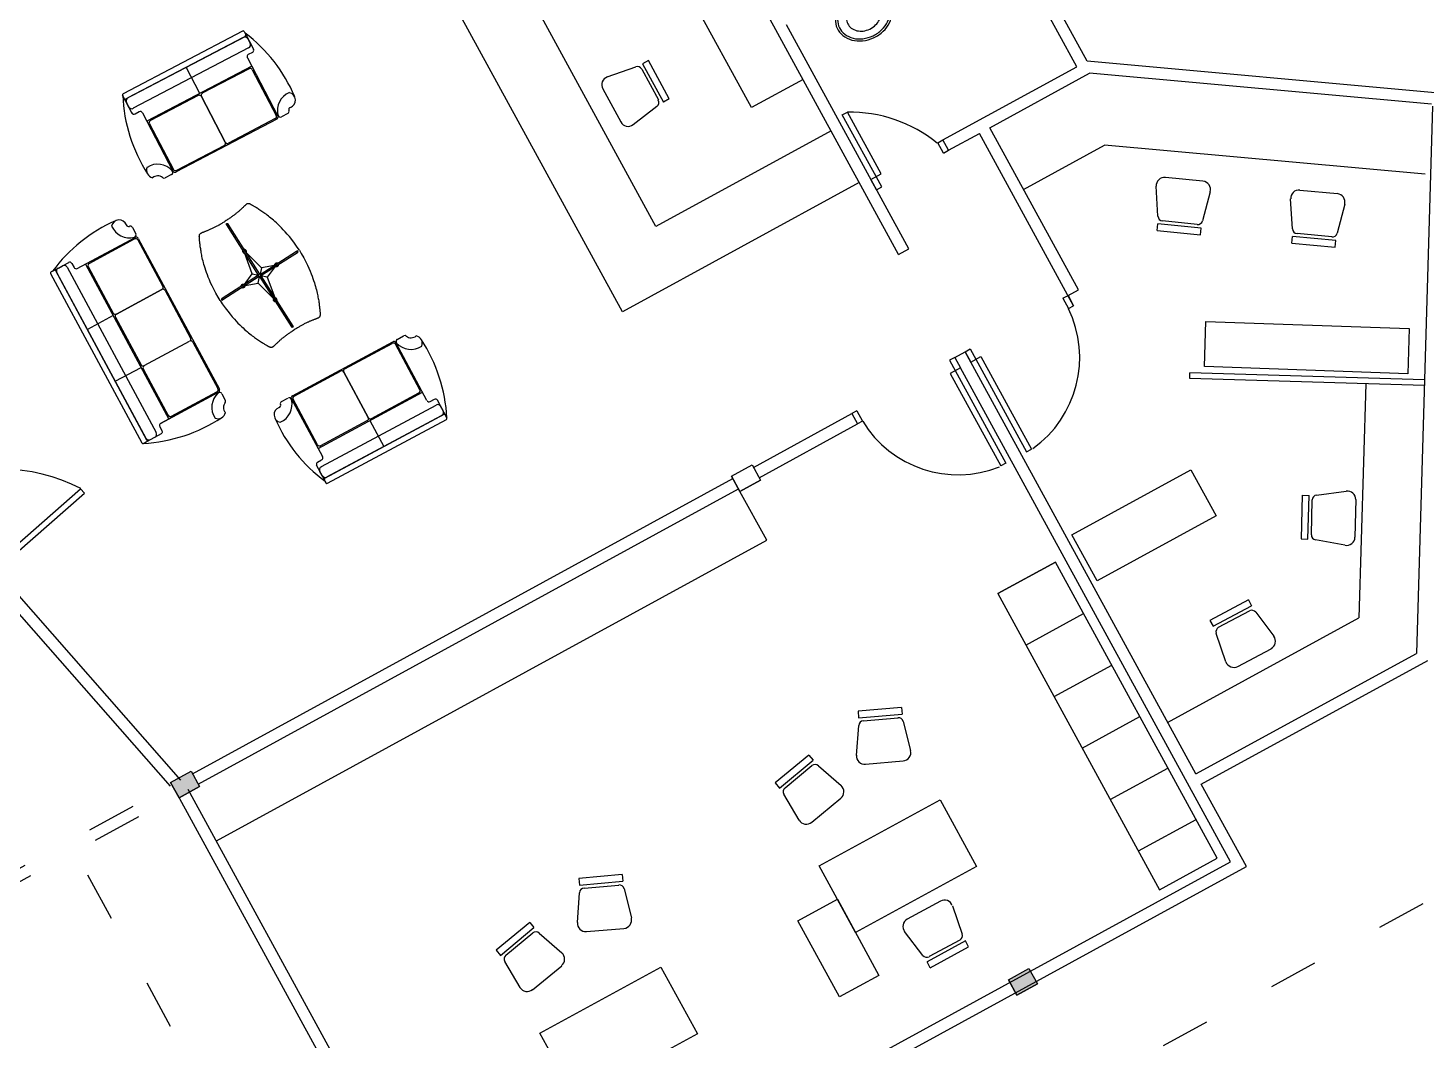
# Model space of a CAD drawing. Header units: millimetres. Extents: x 185 to 501, y 106 to 528.
# Drawn here: x 267.83 to 279.75, y 334.25 to 342.88 of the extents above; entities that cross this region are included whole.
import ezdxf

# ---------------------------------------------------------------- set-up
doc = ezdxf.new("R2010")
doc.units = ezdxf.units.MM
doc.linetypes.add('ACAD_ISO03W100', pattern=[30, 12, -18])
for name, color, linetype in [('aceras', 7, 'Continuous'), ('columnas', 170, 'Continuous'), ('MUEBLES', 33, 'Continuous'), ('puertas', 240, 'Continuous')]:
    doc.layers.add(name, color=color, linetype=linetype)

# ---------------------------------------------------------------- blocks, each defined once
blk = doc.blocks.new('Sink - Oval top')
for p, q in [((-1, 0), (1, 0)), ((0, 1), (0, -1))]:
    blk.add_line(p, q)
at = {"linetype": 'Continuous'}
for points in [[(-12.23, 0.39, 0.117634), (-11.46, -3.36, 0.104469), (-8.88, -6.8, 0.090016), (-5.08, -9.07, 0.08192), (-0.32, -10.02, 0.08192), (4.49, -9.38, 0.090016), (8.42, -7.36, 0.104469), (11.22, -4.09, 0.117634), (12.23, -0.39, 0.117634), (11.46, 3.36, 0.104469), (8.88, 6.8, 0.090016), (5.08, 9.07, 0.08192), (0.32, 10.02, 0.08192), (-4.49, 9.38, 0.090016), (-8.42, 7.36, 0.104469), (-11.22, 4.09, 0.117634)], [(-11.29, 0.16, 0.118622), (-10.52, -3.25, 0.104678), (-8.07, -6.36, 0.089562), (-4.54, -8.37, 0.081185), (-0.13, -9.15, 0.081185), (4.3, -8.49, 0.089562), (7.89, -6.58, 0.104678), (10.42, -3.55, 0.118622), (11.29, -0.16, 0.118622), (10.52, 3.25, 0.104678), (8.07, 6.36, 0.089562), (4.54, 8.37, 0.081185), (0.13, 9.15, 0.081185), (-4.3, 8.49, 0.089562), (-7.89, 6.58, 0.104678), (-10.42, 3.55, 0.118622)], [(-7.42, 0.08, 0.118283), (-6.91, -2.17, 0.104607), (-5.29, -4.21, 0.089718), (-2.97, -5.53, 0.081436), (-0.07, -6.04, 0.081436), (2.84, -5.59, 0.089718), (5.2, -4.33, 0.104607), (6.86, -2.32, 0.118283), (7.42, -0.08, 0.118283), (6.91, 2.17, 0.104607), (5.29, 4.21, 0.089718), (2.97, 5.53, 0.081436), (0.07, 6.04, 0.081436), (-2.84, 5.59, 0.089718), (-5.2, 4.33, 0.104607), (-6.86, 2.32, 0.118283)]]:
    blk.add_lwpolyline(points, format="xyb", close=True, dxfattribs=at)
for radius in [1.5, 1]:
    blk.add_circle((0, 0), radius)

msp = doc.modelspace()

# ---------------------------------------------------------------- hatches: boundary and pattern name
at = {"layer": 'columnas'}
h = msp.add_hatch(color=256, dxfattribs=at)
h.paths.add_polyline_path([(273.827, 339.058), (274.003, 339.154), (274.075, 339.022), (273.899, 338.926)], flags=16)
h.paths.add_polyline_path([(273.827, 339.058), (274.003, 339.154), (274.075, 339.022), (273.899, 338.926)])
for points in [[(269.046, 336.446), (269.221, 336.542), (269.293, 336.41), (269.118, 336.314)], [(276.187, 334.764), (276.362, 334.86), (276.434, 334.728), (276.259, 334.632)]]:
    msp.add_hatch(color=256, dxfattribs=at).paths.add_polyline_path(points)

# ---------------------------------------------------------------- linework, layer by layer
at = {"layer": 'aceras'}
for p, q in [((276.858, 342.594), (275.347, 345.358)), ((276.77, 342.546), (275.26, 345.31)), ((275.251, 340.947), (273.093, 344.896)), ((275.338, 340.995), (274.296, 342.903)), ((275.629, 341.923), (276.77, 342.546)), ((276.028, 342.027), (276.879, 342.492)), ((279.855, 342.323), (276.858, 342.594)), ((279.792, 342.228), (276.879, 342.492)), ((279.802, 342.211), (279.664, 337.546)), ((276.783, 340.644), (276.028, 342.027)), ((275.677, 341.835), (275.94, 341.979)), ((276.743, 340.509), (275.94, 341.979)), ((275.251, 340.947), (275.338, 340.995)), ((276.695, 340.597), (276.783, 340.644)), ((277.783, 336.519), (275.818, 340.117)), ((278.079, 335.769), (275.778, 339.981)), ((277.732, 339.888), (277.734, 339.938)), ((279.731, 339.829), (277.732, 339.888)), ((279.733, 339.878), (277.734, 339.938)), ((274.015, 339.132), (274.852, 339.59)), ((274.063, 339.044), (274.9, 339.502)), ((269.233, 336.52), (273.839, 339.036)), ((269.281, 336.432), (273.887, 338.948)), ((267.528, 338.291), (269.131, 336.464)), ((267.485, 338.187), (269.041, 336.415)), ((277.783, 336.519), (279.664, 337.546)), ((277.831, 336.431), (279.762, 337.486)), ((278.215, 335.729), (277.831, 336.431)), ((271.458, 332.037), (269.108, 336.338)), ((271.498, 332.173), (269.196, 336.386)), ((271.458, 332.037), (278.215, 335.729)), ((271.498, 332.173), (278.079, 335.769))]:
    msp.add_line(p, q, dxfattribs=at)
at = {"layer": 'aceras', "linetype": 'ACAD_ISO03W100'}
for p, q in [((275.73, 340.069), (275.818, 340.117)), ((276.096, 338.056), (276.588, 338.324))]:
    msp.add_line(p, q, dxfattribs=at)
at = {"layer": 'aceras'}
for points, knots in [([(286.309, 396.843), (285.852, 396.675), (285.392, 396.485), (283.974, 395.817), (283.016, 395.252), (281.679, 394.218), (281.267, 393.861), (280.512, 393.129), (280.164, 392.753), (279.185, 391.586), (278.64, 390.779), (277.721, 389.173), (277.347, 388.373), (276.719, 386.803), (276.467, 386.032), (276.053, 384.528), (275.89, 383.792), (275.506, 381.634), (275.39, 380.271), (275.287, 377.741), (275.301, 376.571), (275.339, 374.408), (275.366, 373.415), (275.364, 371.987), (275.355, 371.504), (275.315, 370.565), (275.283, 370.097), (275.194, 369.173), (275.136, 368.719), (274.92, 367.347), (274.715, 366.482), (274.236, 365.027), (273.961, 364.443), (273.623, 363.891), (273.537, 363.768), (273.367, 363.548), (273.287, 363.46), (273.156, 363.333), (273.085, 363.27), (272.896, 363.124), (272.78, 363.042), (272.356, 362.775), (271.968, 362.569), (270.993, 362.133), (270.404, 361.906), (269.064, 361.432), (268.313, 361.187), (266.685, 360.657), (265.807, 360.372), (264.328, 359.848), (263.758, 359.637), (262.625, 359.184), (262.069, 358.947), (260.967, 358.439), (260.419, 358.168), (258.785, 357.297), (257.712, 356.638), (255.901, 355.328), (255.146, 354.718), (253.975, 353.641), (253.544, 353.213), (252.729, 352.346), (252.343, 351.905), (250.839, 350.079), (249.886, 348.659), (248.553, 346.407), (248.096, 345.564), (247.193, 343.803), (246.755, 342.888), (245.921, 341.055), (245.53, 340.142), (244.97, 338.777), (244.788, 338.32), (244.609, 337.865)], [10.033261, 10.033261, 10.033261, 10.033261, 10.835563, 10.835563, 12.506733, 12.506733, 13.262556, 13.262556, 14.018379, 14.018379, 15.569042, 15.569042, 17.119706, 17.119706, 18.67037, 18.67037, 20.221034, 20.221034, 23.322362, 23.322362, 26.42369, 26.42369, 29.525018, 29.525018, 31.235354, 31.235354, 32.94569, 32.94569, 34.656027, 34.656027, 38.285993, 38.285993, 41.91596, 41.91596, 43.233357, 43.233357, 44.742352, 44.742352, 45.96899, 45.96899, 47.195628, 47.195628, 49.648903, 49.648903, 52.102179, 52.102179, 54.555454, 54.555454, 57.00873, 57.00873, 58.473031, 58.473031, 59.841351, 59.841351, 61.209671, 61.209671, 63.946311, 63.946311, 65.974769, 65.974769, 67.242169, 67.242169, 68.50957, 68.50957, 72.436581, 72.436581, 74.809675, 74.809675, 77.494204, 77.494204, 80.178734, 80.178734, 81.535383, 81.535383, 81.535383, 81.535383]), ([(286.344, 396.749), (286.171, 396.685), (285.998, 396.619), (284.748, 396.114), (283.662, 395.547), (282.309, 394.583), (282.009, 394.352), (281.444, 393.878), (281.181, 393.639), (280.685, 393.156), (280.449, 392.91), (279.78, 392.161), (279.383, 391.649), (278.355, 390.16), (277.83, 389.177), (276.978, 387.249), (276.651, 386.302), (276.134, 384.465), (275.942, 383.57), (275.658, 381.831), (275.566, 380.99), (275.406, 378.829), (275.396, 377.572), (275.418, 375.25), (275.451, 374.183), (275.467, 372.649), (275.466, 372.125), (275.445, 371.232), (275.43, 370.856), (275.382, 370.098), (275.35, 369.721), (275.229, 368.608), (275.116, 367.888), (274.81, 366.466), (274.607, 365.779), (274.166, 364.634), (273.928, 364.179), (273.631, 363.728), (273.552, 363.621), (273.426, 363.467), (273.377, 363.412), (273.294, 363.327), (273.261, 363.295), (273.178, 363.22), (273.13, 363.18), (272.966, 363.05), (272.827, 362.952), (272.286, 362.617), (271.761, 362.352), (270.414, 361.796), (269.596, 361.507), (267.746, 360.893), (266.713, 360.568), (265.011, 359.986), (264.397, 359.769), (263.17, 359.299), (262.554, 359.048), (261.335, 358.505), (260.727, 358.212), (258.92, 357.266), (257.732, 356.54), (255.992, 355.263), (255.408, 354.795), (254.484, 353.979), (254.134, 353.651), (253.467, 352.987), (253.146, 352.649), (252.224, 351.625), (251.659, 350.926), (249.827, 348.456), (248.78, 346.657), (247.415, 344.026), (246.991, 343.15), (246.182, 341.395), (245.801, 340.521), (245.184, 339.04), (244.938, 338.43), (244.7, 337.823)], [10.033261, 10.033261, 10.033261, 10.033261, 10.33827, 10.33827, 12.231074, 12.231074, 12.778099, 12.778099, 13.280229, 13.280229, 13.782359, 13.782359, 14.786619, 14.786619, 16.683705, 16.683705, 18.580792, 18.580792, 20.477879, 20.477879, 22.374966, 22.374966, 25.563352, 25.563352, 28.751738, 28.751738, 30.527989, 30.527989, 31.906589, 31.906589, 33.28519, 33.28519, 36.04239, 36.04239, 39.180498, 39.180498, 42.318605, 42.318605, 43.552459, 43.552459, 44.433124, 44.433124, 45.150922, 45.150922, 45.868719, 45.868719, 47.304315, 47.304315, 50.333615, 50.333615, 53.362916, 53.362916, 56.392217, 56.392217, 58.005405, 58.005405, 59.522146, 59.522146, 61.038887, 61.038887, 64.072368, 64.072368, 65.650369, 65.650369, 66.642276, 66.642276, 67.634182, 67.634182, 69.617996, 69.617996, 74.589438, 74.589438, 77.159454, 77.159454, 79.72947, 79.72947, 81.541021, 81.541021, 81.541021, 81.541021]), ([(283.364, 383.004), (283.253, 382.573), (283.162, 382.141), (282.936, 380.849), (282.85, 379.988), (282.709, 377.402), (282.773, 375.671), (282.819, 372.869), (282.824, 371.822), (282.641, 367.433), (282.022, 363.928), (280.189, 360.29), (279.697, 359.516), (278.668, 358.274), (278.157, 357.78), (277.034, 356.901), (276.424, 356.514), (274.481, 355.465), (273.037, 354.918), (270.367, 354.012), (269.16, 353.637), (266.83, 352.841), (265.707, 352.42), (263.564, 351.433), (262.542, 350.872), (260.715, 349.647), (259.899, 348.996), (258.402, 347.547), (257.719, 346.753), (255.831, 344.225), (254.785, 342.347), (251.808, 336.263), (250.322, 331.947), (248.456, 326.454), (248.071, 325.302), (247.432, 323.253), (247.171, 322.358), (246.689, 320.558), (246.466, 319.654), (246.236, 318.689), (246.221, 318.628), (246.207, 318.568)], [18.9703, 18.9703, 18.9703, 18.9703, 20.279147, 20.279147, 22.89684, 22.89684, 28.132227, 28.132227, 31.195449, 31.195449, 40.755006, 40.755006, 43.61348, 43.61348, 45.909207, 45.909207, 48.204933, 48.204933, 52.796386, 52.796386, 56.401982, 56.401982, 59.841435, 59.841435, 63.280888, 63.280888, 66.408552, 66.408552, 69.536216, 69.536216, 75.791544, 75.791544, 89.560947, 89.560947, 93.197225, 93.197225, 95.986499, 95.986499, 98.775772, 98.775772, 98.962067, 98.962067, 98.962067, 98.962067]), ([(283.509, 382.967), (282.496, 378.999), (283.777, 370.675), (280.395, 355.616), (267.475, 353.659), (258.479, 348.402), (253.101, 339.456), (249.921, 330.339), (247.438, 322.968), (246.648, 319.774), (246.353, 318.533)], [18.9703, 18.9703, 18.9703, 18.9703, 31.107742, 44.730223, 58.844332, 65.980372, 75.668236, 89.091585, 95.135787, 98.962067, 98.962067, 98.962067, 98.962067])]:
    msp.add_open_spline(points, degree=3, knots=knots, dxfattribs=at)
at = {"layer": 'columnas'}
for p, q in [((273.827, 339.058), (274.003, 339.154)), ((274.003, 339.154), (274.075, 339.022)), ((273.827, 339.058), (273.899, 338.926)), ((273.899, 338.926), (274.075, 339.022)), ((269.046, 336.446), (269.221, 336.542)), ((269.221, 336.542), (269.293, 336.41)), ((269.046, 336.446), (269.118, 336.314)), ((269.118, 336.314), (269.293, 336.41)), ((276.187, 334.764), (276.362, 334.86)), ((276.362, 334.86), (276.434, 334.728)), ((276.187, 334.764), (276.259, 334.632)), ((276.259, 334.632), (276.434, 334.728))]:
    msp.add_line(p, q, dxfattribs=at)
at = {"layer": 'columnas', "color": 32, "linetype": 'ACAD_ISO03W100', "ltscale": 0.035}
for q in [(283.609, 337.537), (268.231, 335.858)]:
    msp.add_line((271.06, 330.68), q, dxfattribs=at)
at = {"layer": 'columnas', "color": 0, "linetype": 'ACAD_ISO03W100', "ltscale": 0.035}
for p, q in [((265.594, 334.532), (269.041, 336.415)), ((265.642, 334.444), (269.108, 336.338))]:
    msp.add_line(p, q, dxfattribs=at)
at = {"layer": 'columnas'}
for points in [[(273.827, 339.058), (274.003, 339.154), (274.075, 339.022), (273.899, 338.926)], [(269.046, 336.446), (269.221, 336.542), (269.293, 336.41), (269.118, 336.314)], [(269.046, 336.446), (269.221, 336.542), (269.293, 336.41), (269.118, 336.314)], [(276.187, 334.764), (276.362, 334.86), (276.434, 334.728), (276.259, 334.632)], [(276.187, 334.764), (276.362, 334.86), (276.434, 334.728), (276.259, 334.632)]]:
    msp.add_lwpolyline(points, close=True, dxfattribs=at)
at = {"layer": 'MUEBLES'}
for p, q in [((272.897, 340.458), (271.41, 343.179)), ((273.997, 342.199), (273.469, 343.164)), ((273.183, 341.185), (272.177, 343.028)), ((269.659, 342.851), (268.641, 342.316)), ((269.673, 342.846), (269.687, 342.82)), ((269.683, 342.806), (268.655, 342.267)), ((269.665, 342.797), (268.682, 342.281)), ((269.68, 342.833), (269.752, 342.696)), ((269.705, 342.784), (269.724, 342.749)), ((269.705, 342.784), (269.724, 342.749)), ((269.711, 342.708), (268.728, 342.193)), ((269.7, 342.623), (269.96, 342.127)), ((269.743, 342.669), (269.708, 342.65)), ((269.737, 342.552), (268.842, 342.083)), ((269.294, 342.32), (269.178, 342.542)), ((269.715, 342.53), (269.316, 342.321)), ((269.742, 342.521), (269.946, 342.132)), ((272.768, 342.46), (273.01, 342.545)), ((273.062, 342.525), (273.203, 342.264)), ((273.119, 342.599), (273.069, 342.571)), ((273.069, 342.571), (273.246, 342.245)), ((273.296, 342.272), (273.119, 342.599)), ((274.436, 342.439), (273.997, 342.199)), ((268.637, 342.303), (268.716, 342.152)), ((268.651, 342.276), (268.637, 342.303)), ((269.281, 342.302), (268.874, 342.088)), ((269.512, 341.904), (269.308, 342.294)), ((269.308, 342.294), (269.512, 341.904)), ((269.308, 342.294), (269.512, 341.904)), ((272.729, 342.359), (272.882, 342.076)), ((273.296, 342.272), (273.246, 342.245)), ((268.669, 342.241), (268.688, 342.205)), ((268.669, 342.241), (268.688, 342.205)), ((268.778, 342.162), (268.743, 342.144)), ((268.805, 342.154), (269.065, 341.658)), ((270.045, 342.149), (269.99, 342.121)), ((273.191, 342.209), (272.989, 342.053)), ((268.865, 342.061), (269.07, 341.672)), ((268.865, 342.061), (269.07, 341.672)), ((268.865, 342.061), (269.07, 341.672)), ((268.865, 342.061), (269.07, 341.672)), ((269.951, 342.1), (269.092, 341.65)), ((269.938, 342.105), (269.539, 341.896)), ((274.675, 342), (273.183, 341.185)), ((269.504, 341.877), (269.097, 341.663)), ((276.316, 341.5), (277.006, 341.878)), ((279.738, 341.63), (277.006, 341.878)), ((269.054, 341.629), (268.999, 341.601)), ((274.915, 341.561), (272.897, 340.458)), ((277.845, 341.571), (277.525, 341.603)), ((277.461, 341.273), (277.447, 341.528)), ((277.907, 341.481), (277.841, 341.234)), ((278.609, 341.165), (278.592, 341.42)), ((278.67, 341.496), (278.991, 341.465)), ((279.053, 341.376), (278.989, 341.129)), ((268.72, 341.177), (268.749, 341.123)), ((269.796, 340.771), (269.524, 341.199)), ((269.807, 340.778), (269.535, 341.206)), ((277.454, 341.151), (277.46, 341.208)), ((277.83, 341.17), (277.46, 341.208)), ((277.795, 341.202), (277.5, 341.232)), ((268.25, 340.827), (268.743, 341.092)), ((268.351, 340.87), (268.739, 341.079)), ((268.766, 341.071), (268.979, 340.675)), ((268.77, 341.084), (269.462, 339.799)), ((277.454, 341.151), (277.824, 341.113)), ((277.824, 341.113), (277.83, 341.17)), ((278.602, 341.043), (278.608, 341.1)), ((278.977, 341.065), (278.608, 341.1)), ((278.943, 341.097), (278.647, 341.125)), ((278.972, 341.008), (278.977, 341.065)), ((269.809, 340.777), (270.119, 340.974)), ((269.816, 340.767), (270.126, 340.964)), ((278.602, 341.043), (278.972, 341.008)), ((268.04, 340.805), (268.177, 340.879)), ((268.089, 340.831), (268.124, 340.85)), ((268.089, 340.831), (268.124, 340.85)), ((268.165, 340.838), (268.923, 339.429)), ((268.204, 340.87), (268.223, 340.835)), ((268.32, 340.865), (269.031, 339.544)), ((268.343, 340.843), (268.557, 340.447)), ((269.82, 340.833), (269.808, 340.778)), ((268.076, 340.79), (268.835, 339.382)), ((269.795, 340.769), (269.485, 340.572)), ((269.802, 340.758), (269.492, 340.561)), ((269.741, 340.783), (269.796, 340.77)), ((269.792, 340.703), (269.803, 340.758)), ((269.804, 340.758), (270.076, 340.329)), ((269.87, 340.753), (269.815, 340.765)), ((269.815, 340.764), (270.087, 340.336)), ((268.584, 340.439), (268.971, 340.647)), ((268.584, 340.439), (268.971, 340.647)), ((268.971, 340.647), (268.584, 340.439)), ((268.998, 340.639), (269.216, 340.234)), ((268.557, 340.425), (268.337, 340.306)), ((268.576, 340.412), (268.794, 340.007)), ((270.977, 340.223), (271.032, 340.253)), ((268.821, 339.999), (269.208, 340.207)), ((268.821, 339.999), (269.208, 340.207)), ((268.821, 339.999), (269.208, 340.207)), ((268.821, 339.999), (269.208, 340.207)), ((269.235, 340.199), (269.449, 339.803)), ((270.085, 339.743), (270.939, 340.203)), ((270.53, 339.971), (270.935, 340.189)), ((271.17, 339.793), (270.962, 340.181)), ((271.17, 339.793), (270.962, 340.181)), ((271.17, 339.793), (270.962, 340.181)), ((271.17, 339.793), (270.962, 340.181)), ((271.231, 339.701), (270.966, 340.195)), ((268.574, 339.866), (268.794, 339.984)), ((268.813, 339.972), (269.026, 339.575)), ((270.098, 339.739), (270.495, 339.952)), ((270.73, 339.557), (270.522, 339.944)), ((270.73, 339.557), (270.522, 339.944)), ((270.522, 339.944), (270.73, 339.557)), ((269.053, 339.567), (269.44, 339.776)), ((269.053, 339.567), (269.44, 339.776)), ((269.483, 339.76), (269.512, 339.706)), ((270.304, 339.294), (271.193, 339.772)), ((270.757, 339.549), (271.162, 339.766)), ((279.232, 339.843), (279.173, 337.848)), ((269.992, 339.693), (270.046, 339.723)), ((270.342, 339.223), (270.076, 339.716)), ((270.298, 339.325), (270.09, 339.712)), ((270.331, 339.138), (271.308, 339.663)), ((271.258, 339.693), (271.294, 339.712)), ((271.401, 339.554), (271.321, 339.704)), ((271.368, 339.616), (271.349, 339.651)), ((271.368, 339.616), (271.349, 339.651)), ((270.325, 339.317), (270.722, 339.53)), ((270.36, 339.04), (271.382, 339.589)), ((270.378, 339.05), (271.356, 339.575)), ((270.384, 338.996), (271.397, 339.541)), ((270.744, 339.53), (270.863, 339.31)), ((271.387, 339.581), (271.401, 339.554)), ((268.875, 339.369), (268.911, 339.388)), ((268.875, 339.369), (268.911, 339.388)), ((270.363, 339.013), (270.29, 339.15)), ((270.298, 339.177), (270.333, 339.196)), ((270.337, 339.062), (270.319, 339.097)), ((270.337, 339.062), (270.319, 339.097)), ((270.371, 339), (270.356, 339.027)), ((274.127, 338.51), (273.899, 338.926)), ((278.813, 338.896), (279.067, 338.93)), ((278.691, 338.894), (278.682, 338.522)), ((278.691, 338.894), (278.749, 338.892)), ((278.739, 338.521), (278.749, 338.892)), ((278.769, 338.558), (278.776, 338.854)), ((279.148, 338.858), (279.14, 338.536)), ((269.436, 335.947), (274.127, 338.51)), ((278.682, 338.522), (278.739, 338.521)), ((279.055, 338.468), (278.804, 338.514)), ((278.233, 338.002), (277.905, 337.827)), ((278.233, 338.002), (278.26, 337.951)), ((276.336, 337.617), (276.828, 337.886)), ((277.544, 336.958), (279.173, 337.848)), ((277.932, 337.777), (278.26, 337.951)), ((277.978, 337.769), (278.241, 337.909)), ((278.295, 337.897), (278.449, 337.693)), ((277.905, 337.827), (277.932, 337.777)), ((278.041, 337.475), (277.958, 337.717)), ((278.142, 337.435), (278.426, 337.586)), ((276.576, 337.178), (277.068, 337.447)), ((275.276, 337.086), (274.905, 337.054)), ((274.905, 337.054), (274.91, 336.997)), ((274.91, 336.997), (275.28, 337.029)), ((275.276, 337.086), (275.28, 337.029)), ((276.816, 336.739), (277.307, 337.008)), ((274.892, 336.677), (274.911, 336.932)), ((274.95, 336.972), (275.246, 336.998)), ((275.291, 336.965), (275.353, 336.717)), ((274.486, 336.679), (274.2, 336.442)), ((274.486, 336.679), (274.523, 336.635)), ((274.236, 336.398), (274.523, 336.635)), ((274.283, 336.4), (274.512, 336.589)), ((274.568, 336.588), (274.76, 336.419)), ((274.97, 336.601), (275.29, 336.629)), ((277.055, 336.301), (277.547, 336.569)), ((274.2, 336.442), (274.236, 336.398)), ((274.403, 336.125), (274.274, 336.345)), ((274.51, 336.106), (274.758, 336.311)), ((277.295, 335.862), (277.787, 336.131)), ((272.896, 335.66), (272.526, 335.628)), ((272.526, 335.628), (272.531, 335.571)), ((272.531, 335.571), (272.901, 335.603)), ((272.57, 335.546), (272.866, 335.571)), ((272.896, 335.66), (272.901, 335.603)), ((272.513, 335.251), (272.531, 335.506)), ((272.912, 335.539), (272.974, 335.291)), ((275.607, 335.434), (275.325, 335.281)), ((275.709, 335.395), (275.794, 335.154)), ((272.107, 335.253), (271.82, 335.016)), ((272.107, 335.253), (272.143, 335.209)), ((271.857, 334.972), (272.143, 335.209)), ((271.904, 334.974), (272.133, 335.163)), ((272.188, 335.162), (272.38, 334.993)), ((272.59, 335.175), (272.91, 335.202)), ((275.458, 334.972), (275.302, 335.175)), ((275.82, 335.095), (275.493, 334.918)), ((275.774, 335.102), (275.512, 334.961)), ((275.847, 335.044), (275.82, 335.095)), ((271.82, 335.016), (271.857, 334.972)), ((275.52, 334.867), (275.847, 335.044)), ((272.024, 334.698), (271.894, 334.919)), ((272.131, 334.679), (272.379, 334.884)), ((275.52, 334.867), (275.493, 334.918))]:
    msp.add_line(p, q, dxfattribs=at)
for points in [[(270.143, 340.982), (270.125, 341.009), (270.101, 341.043), (270.079, 341.073), (270.058, 341.099), (270.04, 341.121), (270.023, 341.14), (270.006, 341.158), (269.991, 341.174), (269.976, 341.189), (269.962, 341.202), (269.948, 341.215), (269.935, 341.227), (269.923, 341.238), (269.911, 341.248), (269.9, 341.257), (269.889, 341.266), (269.879, 341.274), (269.869, 341.282), (269.859, 341.289), (269.85, 341.296), (269.841, 341.302), (269.832, 341.308), (269.824, 341.314), (269.815, 341.32), (269.807, 341.325), (269.799, 341.33), (269.791, 341.335), (269.784, 341.34), (269.777, 341.345), (269.77, 341.349), (269.764, 341.352), (269.759, 341.356), (269.754, 341.359), (269.749, 341.361), (269.745, 341.364), (269.742, 341.366), (269.739, 341.368), (269.736, 341.369), (269.733, 341.371), (269.73, 341.372), (269.728, 341.373), (269.726, 341.375), (269.724, 341.375), (269.722, 341.376), (269.72, 341.377), (269.718, 341.378), (269.716, 341.378), (269.715, 341.379), (269.713, 341.379), (269.712, 341.379), (269.71, 341.379), (269.708, 341.379), (269.707, 341.379), (269.706, 341.379), (269.704, 341.379), (269.703, 341.379), (269.701, 341.379), (269.7, 341.378), (269.699, 341.378), (269.698, 341.378), (269.696, 341.377), (269.695, 341.376), (269.694, 341.376), (269.693, 341.375), (269.691, 341.374), (269.69, 341.373), (269.689, 341.372), (269.687, 341.371), (269.686, 341.37), (269.684, 341.368), (269.682, 341.366), (269.68, 341.364), (269.678, 341.362), (269.675, 341.36), (269.672, 341.357), (269.669, 341.355), (269.666, 341.352), (269.663, 341.348), (269.659, 341.345), (269.655, 341.341), (269.651, 341.337), (269.647, 341.333), (269.643, 341.329), (269.638, 341.325), (269.634, 341.321), (269.629, 341.317), (269.624, 341.312), (269.619, 341.308), (269.614, 341.304), (269.608, 341.299), (269.603, 341.295), (269.598, 341.291), (269.592, 341.287), (269.587, 341.283), (269.582, 341.279), (269.577, 341.275), (269.571, 341.271), (269.566, 341.267), (269.561, 341.264), (269.555, 341.26), (269.55, 341.256), (269.544, 341.252), (269.538, 341.248), (269.532, 341.244), (269.526, 341.24), (269.519, 341.236), (269.512, 341.231)], [(269.468, 340.553), (269.451, 340.582), (269.43, 340.618), (269.413, 340.651), (269.399, 340.68), (269.386, 340.706), (269.376, 340.73), (269.367, 340.752), (269.359, 340.773), (269.352, 340.793), (269.346, 340.811), (269.34, 340.829), (269.335, 340.846), (269.33, 340.862), (269.326, 340.877), (269.322, 340.891), (269.319, 340.904), (269.316, 340.917), (269.313, 340.929), (269.311, 340.941), (269.309, 340.952), (269.307, 340.963), (269.305, 340.974), (269.303, 340.984), (269.302, 340.994), (269.3, 341.004), (269.299, 341.013), (269.298, 341.022), (269.297, 341.031), (269.296, 341.039), (269.295, 341.047), (269.294, 341.054), (269.293, 341.06), (269.293, 341.066), (269.292, 341.071), (269.292, 341.076), (269.292, 341.08), (269.291, 341.084), (269.291, 341.087), (269.291, 341.09), (269.291, 341.093), (269.291, 341.096), (269.29, 341.098), (269.29, 341.101), (269.291, 341.103), (269.291, 341.105), (269.291, 341.107), (269.291, 341.108), (269.291, 341.11), (269.292, 341.112), (269.292, 341.113), (269.293, 341.115), (269.293, 341.116), (269.294, 341.117), (269.295, 341.119), (269.295, 341.12), (269.296, 341.121), (269.297, 341.122), (269.298, 341.123), (269.299, 341.124), (269.3, 341.125), (269.301, 341.126), (269.302, 341.127), (269.303, 341.128), (269.304, 341.128), (269.305, 341.129), (269.307, 341.13), (269.308, 341.131), (269.31, 341.132), (269.312, 341.132), (269.314, 341.133), (269.316, 341.134), (269.319, 341.136), (269.322, 341.137), (269.325, 341.138), (269.329, 341.139), (269.333, 341.141), (269.337, 341.142), (269.341, 341.144), (269.346, 341.146), (269.351, 341.148), (269.356, 341.15), (269.361, 341.152), (269.367, 341.154), (269.372, 341.156), (269.378, 341.159), (269.384, 341.161), (269.39, 341.164), (269.396, 341.167), (269.402, 341.17), (269.408, 341.173), (269.414, 341.176), (269.42, 341.179), (269.426, 341.182), (269.432, 341.185), (269.438, 341.188), (269.444, 341.191), (269.45, 341.194), (269.455, 341.197), (269.461, 341.2), (269.467, 341.204), (269.473, 341.207), (269.479, 341.211), (269.485, 341.214), (269.491, 341.218), (269.497, 341.222), (269.504, 341.226), (269.512, 341.231)], [(269.658, 340.989), (269.658, 340.985), (269.658, 340.982), (269.658, 340.979), (269.658, 340.976), (269.659, 340.974), (269.659, 340.972), (269.66, 340.97), (269.661, 340.969), (269.662, 340.967), (269.663, 340.965), (269.664, 340.964), (269.666, 340.962), (269.668, 340.961), (269.671, 340.959), (269.674, 340.958), (269.678, 340.956)], [(269.669, 340.995), (269.672, 340.994), (269.675, 340.992), (269.677, 340.991), (269.679, 340.99), (269.681, 340.988), (269.683, 340.987), (269.684, 340.986), (269.686, 340.984), (269.687, 340.983), (269.688, 340.981), (269.688, 340.979), (269.689, 340.977), (269.689, 340.974), (269.69, 340.971), (269.689, 340.967), (269.689, 340.963)], [(269.675, 340.692), (269.741, 340.783), (269.678, 340.956)], [(269.93, 340.854), (269.82, 340.833), (269.689, 340.963)], [(270.143, 340.982), (270.16, 340.954), (270.181, 340.917), (270.198, 340.885), (270.213, 340.856), (270.225, 340.829), (270.235, 340.805), (270.244, 340.783), (270.252, 340.762), (270.259, 340.743), (270.265, 340.724), (270.271, 340.706), (270.276, 340.69), (270.281, 340.674), (270.285, 340.659), (270.289, 340.645), (270.292, 340.631), (270.295, 340.618), (270.298, 340.606), (270.3, 340.594), (270.302, 340.583), (270.304, 340.572), (270.306, 340.562), (270.308, 340.552), (270.309, 340.541), (270.311, 340.532), (270.312, 340.522), (270.313, 340.513), (270.314, 340.504), (270.315, 340.496), (270.316, 340.488), (270.317, 340.481), (270.318, 340.475), (270.318, 340.469), (270.319, 340.464), (270.319, 340.46), (270.32, 340.455), (270.32, 340.452), (270.32, 340.448), (270.32, 340.445), (270.32, 340.442), (270.321, 340.44), (270.321, 340.437), (270.321, 340.435), (270.321, 340.433), (270.32, 340.431), (270.32, 340.429), (270.32, 340.427), (270.32, 340.425), (270.319, 340.424), (270.319, 340.422), (270.318, 340.421), (270.318, 340.419), (270.317, 340.418), (270.316, 340.417), (270.316, 340.416), (270.315, 340.414), (270.314, 340.413), (270.313, 340.412), (270.312, 340.411), (270.311, 340.41), (270.31, 340.409), (270.309, 340.409), (270.308, 340.408), (270.307, 340.407), (270.306, 340.406), (270.304, 340.405), (270.303, 340.405), (270.301, 340.404), (270.299, 340.403), (270.297, 340.402), (270.295, 340.401), (270.292, 340.4), (270.289, 340.399), (270.286, 340.397), (270.282, 340.396), (270.279, 340.395), (270.274, 340.393), (270.27, 340.391), (270.265, 340.39), (270.261, 340.388), (270.255, 340.386), (270.25, 340.384), (270.244, 340.381), (270.239, 340.379), (270.233, 340.377), (270.227, 340.374), (270.221, 340.371), (270.215, 340.369), (270.209, 340.366), (270.203, 340.363), (270.197, 340.36), (270.191, 340.357), (270.185, 340.354), (270.179, 340.351), (270.173, 340.348), (270.167, 340.345), (270.161, 340.341), (270.156, 340.338), (270.15, 340.335), (270.144, 340.332), (270.138, 340.328), (270.133, 340.325), (270.126, 340.321), (270.12, 340.317), (270.114, 340.313), (270.107, 340.309), (270.1, 340.304)], [(269.936, 340.843), (269.87, 340.753), (269.933, 340.579)], [(269.93, 340.854), (269.931, 340.857), (269.933, 340.86), (269.934, 340.863), (269.935, 340.865), (269.937, 340.867), (269.938, 340.868), (269.939, 340.87), (269.941, 340.871), (269.942, 340.872), (269.944, 340.873), (269.946, 340.874), (269.948, 340.874), (269.951, 340.875), (269.954, 340.875), (269.958, 340.875), (269.962, 340.874)], [(269.936, 340.843), (269.94, 340.843), (269.943, 340.843), (269.946, 340.843), (269.949, 340.844), (269.951, 340.844), (269.953, 340.845), (269.955, 340.845), (269.956, 340.846), (269.958, 340.847), (269.96, 340.848), (269.961, 340.85), (269.963, 340.851), (269.964, 340.854), (269.966, 340.856), (269.967, 340.86), (269.969, 340.864)], [(269.681, 340.681), (269.792, 340.703), (269.922, 340.572)], [(269.675, 340.692), (269.671, 340.692), (269.668, 340.692), (269.665, 340.692), (269.663, 340.692), (269.66, 340.691), (269.658, 340.691), (269.656, 340.69), (269.655, 340.689), (269.653, 340.688), (269.651, 340.687), (269.65, 340.686), (269.648, 340.684), (269.647, 340.682), (269.645, 340.679), (269.644, 340.676), (269.642, 340.672)], [(269.681, 340.681), (269.68, 340.678), (269.678, 340.675), (269.677, 340.673), (269.676, 340.671), (269.675, 340.669), (269.673, 340.667), (269.672, 340.666), (269.67, 340.665), (269.669, 340.663), (269.667, 340.662), (269.665, 340.662), (269.663, 340.661), (269.66, 340.661), (269.657, 340.66), (269.653, 340.661), (269.649, 340.661)], [(269.953, 340.547), (269.953, 340.551), (269.953, 340.554), (269.953, 340.557), (269.953, 340.559), (269.952, 340.561), (269.952, 340.563), (269.951, 340.565), (269.95, 340.567), (269.949, 340.569), (269.948, 340.57), (269.947, 340.572), (269.945, 340.573), (269.943, 340.575), (269.94, 340.576), (269.937, 340.578), (269.933, 340.579)], [(269.468, 340.553), (269.486, 340.526), (269.51, 340.492), (269.533, 340.462), (269.553, 340.437), (269.571, 340.415), (269.589, 340.395), (269.605, 340.378), (269.62, 340.362), (269.635, 340.347), (269.649, 340.333), (269.663, 340.32), (269.676, 340.308), (269.688, 340.298), (269.7, 340.287), (269.711, 340.278), (269.722, 340.269), (269.732, 340.261), (269.742, 340.254), (269.752, 340.246), (269.761, 340.24), (269.77, 340.233), (269.779, 340.227), (269.787, 340.221), (269.796, 340.216), (269.804, 340.21), (269.812, 340.205), (269.82, 340.2), (269.827, 340.195), (269.834, 340.191), (269.841, 340.187), (269.847, 340.183), (269.852, 340.18), (269.857, 340.177), (269.862, 340.174), (269.866, 340.172), (269.869, 340.17), (269.872, 340.168), (269.875, 340.166), (269.878, 340.165), (269.881, 340.163), (269.883, 340.162), (269.885, 340.161), (269.887, 340.16), (269.889, 340.159), (269.891, 340.158), (269.893, 340.158), (269.895, 340.157), (269.896, 340.157), (269.898, 340.156), (269.9, 340.156), (269.901, 340.156), (269.903, 340.156), (269.904, 340.156), (269.906, 340.156), (269.907, 340.156), (269.908, 340.156), (269.91, 340.157), (269.911, 340.157), (269.912, 340.157), (269.913, 340.158), (269.915, 340.158), (269.916, 340.159), (269.917, 340.16), (269.918, 340.16), (269.92, 340.161), (269.921, 340.162), (269.922, 340.163), (269.924, 340.164), (269.925, 340.166), (269.927, 340.167), (269.929, 340.169), (269.931, 340.171), (269.934, 340.173), (269.936, 340.175), (269.939, 340.178), (269.942, 340.181), (269.945, 340.184), (269.948, 340.187), (269.952, 340.191), (269.956, 340.194), (269.96, 340.198), (269.964, 340.202), (269.968, 340.206), (269.973, 340.21), (269.978, 340.215), (269.982, 340.219), (269.987, 340.223), (269.992, 340.227), (269.998, 340.232), (270.003, 340.236), (270.008, 340.24), (270.013, 340.244), (270.019, 340.248), (270.024, 340.252), (270.029, 340.256), (270.034, 340.26), (270.04, 340.264), (270.045, 340.268), (270.05, 340.272), (270.056, 340.276), (270.061, 340.279), (270.067, 340.283), (270.073, 340.287), (270.079, 340.291), (270.085, 340.295), (270.092, 340.3), (270.1, 340.304)], [(269.942, 340.54), (269.939, 340.542), (269.936, 340.543), (269.934, 340.544), (269.932, 340.546), (269.93, 340.547), (269.928, 340.548), (269.927, 340.55), (269.926, 340.551), (269.924, 340.553), (269.923, 340.555), (269.923, 340.557), (269.922, 340.559), (269.922, 340.562), (269.921, 340.565), (269.922, 340.568), (269.922, 340.572)]]:
    msp.add_lwpolyline(points, dxfattribs=at)
msp.add_lwpolyline([(268.961, 339.506), (269.454, 339.772), (268.961, 339.506, 0.414214), (268.953, 339.479), (268.972, 339.444, -0.414214), (268.964, 339.417), (268.814, 339.336), (268.84, 339.35, 0.414214), (268.844, 339.364), (268.067, 340.808, 0.414214), (268.053, 340.812), (268.027, 340.798, 0.414214), (268.023, 340.784), (268.8, 339.34, 0.414214), (268.814, 339.336, 0.131652), (269.48, 339.555)], format="xyb", dxfattribs=at)
for points in [[(277.87, 340.376), (279.604, 340.315), (279.59, 339.93), (277.857, 339.991)], [(276.728, 338.558), (277.742, 339.112), (277.958, 338.718), (276.943, 338.164)], [(276.588, 338.324), (276.096, 338.056), (277.476, 335.531), (277.967, 335.8)], [(275.605, 336.298), (275.915, 335.73), (274.884, 335.166), (274.573, 335.734)], [(274.729, 335.45), (275.083, 334.801), (274.746, 334.617), (274.392, 335.266)], [(273.225, 334.871), (273.536, 334.303), (272.504, 333.74), (272.194, 334.308)]]:
    msp.add_lwpolyline(points, close=True, dxfattribs=at)
for centre in [(269.528, 341.205), (270.083, 340.331)]:
    msp.add_circle(centre, 0.00678, dxfattribs=at)
for centre, radius, start, end in [((269.664, 342.842), 0.01, 27.6854, 117.6854), ((269.679, 342.77), 0.03, 27.6854, 117.6854), ((268.883, 341.774), 1.326, 23.0386, 53.0386), ((269.678, 342.815), 0.01, 297.6854, 27.6854), ((269.697, 342.735), 0.03, 297.6854, 27.6854), ((269.717, 342.633), 0.02, 117.6854, 207.6854), ((269.734, 342.687), 0.02, 297.6854, 27.6854), ((269.724, 342.512), 0.02, 27.6854, 117.6854), ((273.024, 342.505), 0.0429, 28.445, 109.3348), ((272.792, 342.393), 0.0714, 109.3348, 208.445), ((268.646, 342.307), 0.01, 117.6854, 207.6854), ((269.99, 342.363), 1.354, 182.5526, 212.5526), ((268.66, 342.281), 0.01, 207.6854, 297.6854), ((268.696, 342.255), 0.03, 117.6854, 207.6854), ((269.29, 342.284), 0.02, 27.6854, 117.6854), ((269.326, 342.303), 0.02, 117.6854, 207.6854), ((270.122, 342.173), 0.166, 112.491, 193.784), ((270.045, 342.262), 0.0653, 289.1806, 77.6854), ((273.165, 342.243), 0.0429, 307.5553, 28.445), ((268.715, 342.219), 0.03, 207.6854, 297.6854), ((268.734, 342.162), 0.02, 207.6854, 297.6854), ((268.788, 342.145), 0.02, 27.6854, 117.6854), ((269.929, 342.122), 0.02, 297.6854, 27.6854), ((269.942, 342.118), 0.02, 297.6854, 27.6854), ((269.981, 342.138), 0.02, 193.784, 297.6854), ((270.036, 342.167), 0.02, 297.6854, 21.4671), ((270.073, 342.182), 0.02, 109.1806, 201.4671), ((268.883, 342.071), 0.02, 117.6854, 207.6854), ((272.945, 342.11), 0.0714, 208.445, 307.5553), ((269.495, 341.895), 0.02, 297.6854, 27.6854), ((269.53, 341.913), 0.02, 207.6854, 297.6854), ((268.906, 341.665), 0.0653, 157.6854, 257.6854), ((268.936, 341.55), 0.166, 41.5868, 122.8799), ((269.045, 341.647), 0.02, 297.6854, 41.5868), ((269.083, 341.667), 0.02, 207.6854, 297.6854), ((269.087, 341.681), 0.02, 207.6854, 297.6854), ((268.936, 341.55), 0.0667, 51.4921, 130.6801), ((268.99, 341.618), 0.02, 231.4921, 297.6854), ((277.518, 341.532), 0.0714, 84.1998, 183.31), ((277.838, 341.5), 0.0714, 345.0895, 84.1998), ((278.664, 341.425), 0.0714, 84.5591, 183.6693), ((278.984, 341.394), 0.0714, 345.4488, 84.5591), ((269.108, 340.019), 1.326, 113.6468, 143.6468), ((268.607, 341.176), 0.0653, 19.7888, 168.2937), ((268.696, 341.254), 0.166, 203.0992, 284.3923), ((268.687, 341.205), 0.02, 199.7888, 292.0754), ((268.702, 341.168), 0.02, 28.2937, 112.0754), ((277.504, 341.275), 0.0429, 183.31, 264.1998), ((277.8, 341.245), 0.0429, 264.1998, 345.0895), ((268.732, 341.113), 0.02, 284.3923, 28.2937), ((268.748, 341.061), 0.02, 28.2937, 118.2937), ((268.752, 341.075), 0.02, 28.2937, 118.2937), ((278.651, 341.168), 0.0429, 183.6693, 264.5591), ((278.947, 341.139), 0.0429, 264.5591, 345.4488), ((270.125, 340.97), 0.00678, 32.4001, 212.4001), ((270.125, 340.97), 0.00678, 212.4001, 32.4001), ((268.103, 340.805), 0.03, 118.2937, 208.2937), ((268.138, 340.824), 0.03, 28.2937, 118.2937), ((268.186, 340.861), 0.02, 28.2937, 118.2937), ((268.24, 340.845), 0.02, 208.2937, 298.2937), ((268.361, 340.853), 0.02, 118.2937, 208.2937), ((269.806, 340.768), 0.0102, 32.4001, 212.4001), ((269.806, 340.768), 0.0102, 212.4001, 32.4001), ((268.962, 340.665), 0.02, 298.2937, 28.2937), ((268.981, 340.63), 0.02, 28.2937, 118.2937), ((269.486, 340.565), 0.00678, 32.4001, 212.4001), ((269.486, 340.565), 0.00678, 212.4001, 32.4001), ((268.574, 340.457), 0.02, 208.2937, 298.2937), ((268.593, 340.421), 0.02, 118.2937, 208.2937), ((269.199, 340.225), 0.02, 298.2937, 28.2937), ((270.987, 340.206), 0.02, 118.2611, 222.1625), ((271.042, 340.235), 0.02, 52.0678, 118.2611), ((271.095, 340.303), 0.0667, 232.0678, 311.2557), ((271.126, 340.189), 0.0653, 338.2611, 78.2611), ((270.049, 339.48), 1.354, 3.1283, 33.1283), ((269.218, 340.19), 0.02, 28.2937, 118.2937), ((270.944, 340.172), 0.02, 28.2611, 118.2611), ((270.948, 340.185), 0.02, 28.2611, 118.2611), ((271.095, 340.303), 0.166, 222.1625, 303.4555), ((268.811, 340.016), 0.02, 208.2937, 298.2937), ((268.83, 339.981), 0.02, 118.2937, 208.2937), ((270.504, 339.935), 0.02, 28.2611, 118.2611), ((270.539, 339.954), 0.02, 118.2611, 208.2611), ((269.563, 339.643), 0.166, 132.1951, 213.4881), ((269.431, 339.793), 0.02, 298.2937, 28.2937), ((269.431, 339.793), 0.02, 298.2937, 28.2937), ((269.465, 339.751), 0.02, 28.2937, 132.1951), ((269.444, 339.789), 0.02, 298.2937, 28.2937), ((270.094, 339.726), 0.02, 118.2611, 208.2611), ((271.153, 339.784), 0.02, 298.2611, 28.2611), ((269.563, 339.643), 0.0667, 142.1004, 221.2883), ((269.495, 339.696), 0.02, 322.1004, 28.2937), ((269.993, 339.58), 0.0653, 109.7563, 258.2611), ((269.964, 339.661), 0.02, 289.7563, 22.0428), ((269.915, 339.669), 0.166, 293.0667, 14.3597), ((270.001, 339.676), 0.02, 118.2611, 202.0428), ((270.056, 339.705), 0.02, 14.3597, 118.2611), ((270.108, 339.722), 0.02, 118.2611, 208.2611), ((271.249, 339.711), 0.02, 208.2611, 298.2611), ((271.303, 339.694), 0.02, 28.2611, 118.2611), ((271.323, 339.637), 0.03, 28.2611, 118.2611), ((269.043, 339.585), 0.02, 208.2937, 298.2937), ((269.043, 339.585), 0.02, 208.2937, 298.2937), ((269.449, 339.612), 0.0653, 248.2937, 348.2937), ((271.15, 340.081), 1.326, 203.6143, 233.6143), ((270.712, 339.547), 0.02, 298.2611, 28.2611), ((270.748, 339.566), 0.02, 208.2611, 298.2611), ((271.342, 339.602), 0.03, 298.2611, 28.2611), ((271.378, 339.576), 0.01, 28.2611, 118.2611), ((271.392, 339.549), 0.01, 298.2611, 28.2611), ((268.896, 339.415), 0.03, 298.2937, 28.2937), ((268.861, 339.396), 0.03, 208.2937, 298.2937), ((270.316, 339.334), 0.02, 208.2611, 298.2611), ((270.308, 339.159), 0.02, 118.2611, 208.2611), ((270.324, 339.214), 0.02, 298.2611, 28.2611), ((270.345, 339.111), 0.03, 118.2611, 208.2611), ((270.364, 339.076), 0.03, 208.2611, 298.2611), ((270.365, 339.031), 0.01, 118.2611, 208.2611), ((270.379, 339.005), 0.01, 208.2611, 298.2611), ((279.076, 338.859), 0.0714, 358.595, 97.7052), ((278.819, 338.853), 0.0429, 97.7052, 178.595), ((278.812, 338.556), 0.0429, 178.595, 259.4847), ((279.069, 338.538), 0.0714, 259.4847, 358.595), ((278.261, 337.871), 0.0429, 37.123, 118.0128), ((277.999, 337.731), 0.0429, 118.0128, 198.9025), ((278.392, 337.65), 0.0714, 298.0128, 37.123), ((278.108, 337.498), 0.0714, 198.9025, 298.0128), ((274.954, 336.929), 0.0429, 94.936, 175.8258), ((275.249, 336.955), 0.0429, 14.0463, 94.936), ((274.963, 336.672), 0.0714, 175.8258, 274.936), ((275.284, 336.7), 0.0714, 274.936, 14.0463), ((274.539, 336.556), 0.0429, 48.6981, 129.5879), ((274.713, 336.366), 0.0714, 309.5879, 48.6981), ((274.31, 336.367), 0.0429, 129.5879, 210.4777), ((274.465, 336.161), 0.0714, 210.4777, 309.5879), ((272.87, 335.529), 0.0429, 14.0463, 94.936), ((272.574, 335.503), 0.0429, 94.936, 175.8258), ((275.641, 335.372), 0.0714, 19.3348, 118.445), ((272.584, 335.246), 0.0714, 175.8258, 274.936), ((272.904, 335.273), 0.0714, 274.936, 14.0463), ((275.359, 335.218), 0.0714, 118.445, 217.5553), ((272.16, 335.13), 0.0429, 48.6981, 129.5879), ((275.753, 335.14), 0.0429, 298.445, 19.3348), ((272.333, 334.94), 0.0714, 309.5879, 48.6981), ((271.931, 334.941), 0.0429, 129.5879, 210.4777), ((275.492, 334.998), 0.0429, 217.5553, 298.445), ((272.085, 334.735), 0.0714, 210.4777, 309.5879)]:
    msp.add_arc(centre, radius, start, end, dxfattribs=at)
at = {"layer": 'puertas'}
for p, q in [((274.771, 342.138), (274.815, 342.161)), ((275.107, 341.523), (274.771, 342.138)), ((275.102, 341.635), (274.815, 342.161)), ((275.585, 341.899), (275.629, 341.923)), ((275.633, 341.811), (275.585, 341.899)), ((275.633, 341.811), (275.585, 341.899)), ((275.677, 341.835), (275.629, 341.923)), ((275.633, 341.811), (275.677, 341.835)), ((275.633, 341.811), (275.677, 341.835)), ((275.015, 341.587), (275.102, 341.635)), ((275.063, 341.499), (275.015, 341.587)), ((275.063, 341.499), (275.107, 341.523)), ((276.651, 340.573), (276.695, 340.597)), ((276.695, 340.597), (276.743, 340.509)), ((276.651, 340.573), (276.699, 340.485)), ((276.651, 340.573), (276.699, 340.485)), ((276.699, 340.485), (276.743, 340.509)), ((275.818, 340.117), (275.862, 340.141)), ((275.818, 340.117), (275.862, 340.141)), ((275.818, 340.117), (275.862, 340.141)), ((275.818, 340.117), (275.862, 340.141)), ((275.818, 340.117), (275.866, 340.029)), ((275.862, 340.141), (276.341, 339.263)), ((275.73, 340.069), (275.686, 340.045)), ((275.73, 340.069), (275.686, 340.045)), ((275.73, 340.069), (275.686, 340.045)), ((275.73, 340.069), (275.686, 340.045)), ((275.686, 340.045), (276.166, 339.168)), ((275.778, 339.981), (275.69, 339.933)), ((275.73, 340.069), (275.778, 339.981)), ((275.73, 340.069), (275.778, 339.981)), ((275.866, 340.029), (275.953, 340.077)), ((275.953, 340.077), (276.385, 339.287)), ((275.69, 339.933), (276.122, 339.144)), ((274.896, 339.614), (274.852, 339.59)), ((274.852, 339.59), (274.9, 339.502)), ((274.896, 339.614), (274.944, 339.526)), ((274.896, 339.614), (274.944, 339.526)), ((274.944, 339.526), (274.9, 339.502)), ((276.341, 339.263), (276.385, 339.287)), ((276.166, 339.168), (276.122, 339.144)), ((267.485, 338.187), (268.312, 338.913)), ((267.528, 338.291), (268.279, 338.95)), ((268.279, 338.95), (268.312, 338.913))]:
    msp.add_line(p, q, dxfattribs=at)
for centre, radius, start, end in [((274.827, 340.959), 1.202, 51.2026, 90.606), ((275.844, 340.068), 0.951, 305.4166, 25.9709), ((275.757, 340.02), 0.951, 211.3276, 291.8818), ((267.59, 337.611), 1.507, 62.762, 115.8007)]:
    msp.add_arc(centre, radius, start, end, dxfattribs=at)

# ---------------------------------------------------------------- block references
at = {"layer": 'MUEBLES', "xscale": 0.02031999999997706, "yscale": 0.0203199999999697, "zscale": 0.02032, "rotation": 26.50836979633797}
msp.add_blockref('Sink - Oval top', (274.953, 342.979), dxfattribs=at)

doc.saveas('drawing.dxf')
